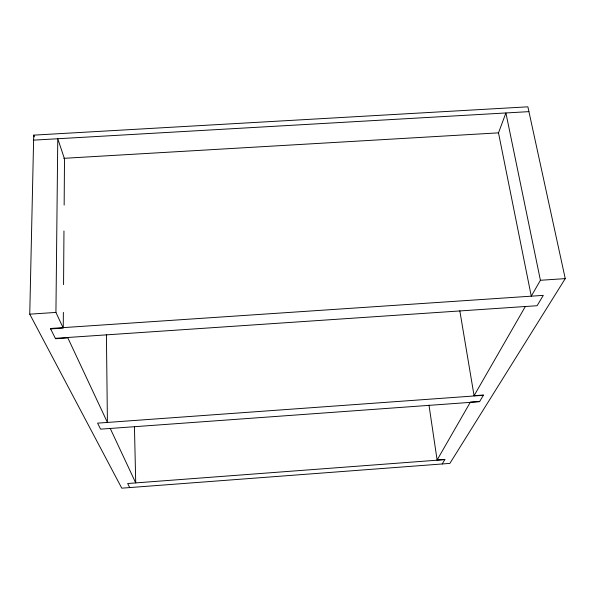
<?xml version="1.0" encoding="UTF-8"?>
<svg xmlns="http://www.w3.org/2000/svg" width="595" height="595" viewBox="0 0 595 595"><rect width="100%" height="100%" fill="white"/><g stroke="black" fill="none" stroke-linecap="round" stroke-linejoin="round"><path stroke-width="0.89" d="M63.256 327.153L63.368 312.353M63.568 284.618L63.962 230.986M64.156 205.096L64.498 158.865L57.775 138.747L55.93 312.427L63.249 328.076L50.635 328.923M29.75 314.167L33.722 135.132L527.877 106.825L565.25 278.624L449.88 463.386L121.759 488.175L29.75 314.167L55.93 312.427M498.498 132.849L505.906 112.961L540.409 280.275L531.276 296.169L498.498 132.849L63.739 158.329M442.197 463.966L444.919 459.422L437.109 460.009L470.392 402.101L479.696 401.424M483.371 395.303L97.587 423.142L100.585 429.159L479.533 401.699L483.534 395.021L474.074 395.705L525.333 306.514M444.8 459.615L127.672 483.512L129.703 487.58M540.409 280.275L565.25 278.624M55.32 338.324L537.084 305.718L543.295 295.365L50.419 328.485L55.528 338.748L67.86 337.908L107.42 422.428L106.401 334.397M33.61 140.137L528.925 111.637M110.246 428.46L135.727 482.902L134.44 426.637M33.722 135.132L34.361 136.865M459.823 310.806L474.074 395.705M428.98 405.106L437.109 460.009"/></g></svg>
